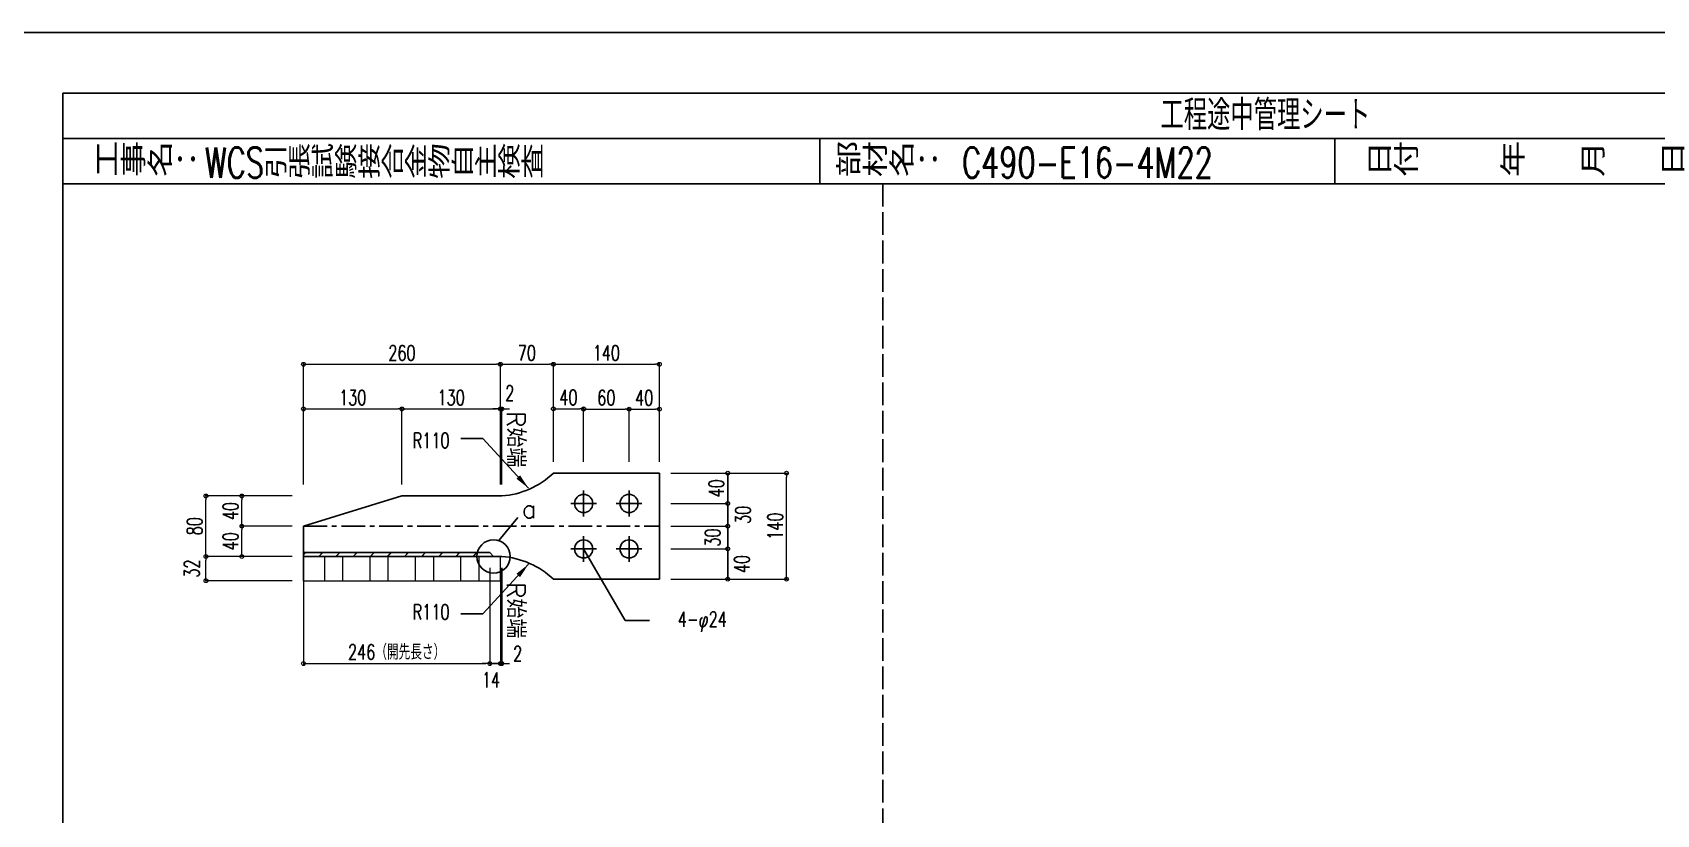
# Model space of a CAD drawing. Header units: millimetres. Extents: x -11384 to 29624, y 0 to 17788.
# Drawn here: x 3404 to 5549, y 16755 to 17788 of the extents above; entities that cross this region are included whole.
import ezdxf
from ezdxf.enums import TextEntityAlignment as Align

# ---------------------------------------------------------------- set-up
doc = ezdxf.new("R2010")
doc.units = ezdxf.units.MM
doc.header["$LTSCALE"] = 5
for name, pattern in [('ACAD_ISO03W100', [30, 12, -18]), ('CENTER1', [10, 6.25, -1.25, 1.25, -1.25]), ('DASHED', [7.5, 6, -1.5]), ('JIS_08_50', [53, 50, -1.125, 0.75, -1.125])]:
    doc.linetypes.add(name, pattern=pattern)
doc.layers.get('0').update_dxf_attribs({"color": 255})
doc.layers.get('DEFPOINTS').update_dxf_attribs({"color": 255})
for name, color, linetype in [('CENTER', 2, 'JIS_08_50'), ('LAYER6', 7, 'Continuous'), ('寸法', 4, 'Continuous'), ('溶接', 241, 'Continuous'), ('補助線', 7, 'ACAD_ISO03W100'), ('金物', 142, 'Continuous')]:
    doc.layers.add(name, color=color, linetype=linetype)
doc.styles.add('KANJI', font='simplex.shx', dxfattribs={"width": 0.7, "bigfont": 'extfont2.shx'})
doc.styles.get("Standard").update_dxf_attribs({"font": 'simplex.shx', "width": 0.7, "height": 2.5, "bigfont": '@extfont2.shx'})
doc.styles.add('SUNPOU', font='simplex.shx', dxfattribs={"width": 0.7, "bigfont": 'extfont2.shx'})
doc.dimstyles.new('コピー(2) - Standard', dxfattribs={"dimtxt": 25, "dimasz": 20, "dimexe": 0.18, "dimexo": 0.0625, "dimgap": 15, "dimtad": 1, "dimdec": 0, "dimzin": 0, "dimdsep": 46, "dimtxsty": 'Standard', "dimblk": 'DOTSMALL', "dimcen": 0.09, "dimadec": 0, "dimazin": 0, "dimtfac": 1, "dimtdec": 0, "dimtofl": 0, "dimtmove": 0, "dimatfit": 3, "dimfxl": 0, "dimtolj": 1, "dimtzin": 0, "dimarcsym": 0})
doc.dimstyles.new('一般寸法-小さめ', dxfattribs={"dimscale": 10, "dimtxt": 2, "dimasz": 0.5, "dimexe": 0.125, "dimexo": 1.5, "dimgap": 0.5, "dimtad": 1, "dimtxsty": 'KANJI', "dimblk": 'ORIGIN', "dimcen": 0, "dimclrd": 256, "dimclre": 256, "dimclrt": 256, "dimadec": 0, "dimazin": 0, "dimtfac": 1, "dimtmove": 2, "dimatfit": 2, "dimfxl": 0, "dimtolj": 2, "dimlwd": 5, "dimlwe": 5, "dimarcsym": 0})

# ---------------------------------------------------------------- blocks, each defined once
blk = doc.blocks.new('_Origin')
at = {"color": 0, "linetype": 'ByBlock', "lineweight": -2}
blk.add_line((0, 0), (-1, 0), dxfattribs=at)
blk.add_circle((0, 0), 0.5, dxfattribs=at)
blk = doc.blocks.new('*D1191')
at = {"layer": 'DEFPOINTS', "color": 0, "ltscale": 4, "transparency": 16777216}
for p in [(4232, 17350), (4092, 17206.1), (4232, 17206.1)]:
    blk.add_point(p, dxfattribs=at)
at = {"layer": '寸法', "lineweight": 5, "ltscale": 4, "transparency": 16777216}
for p, q in [((4092, 17221.1), (4092, 17351.3)), ((4097, 17350), (4227, 17350)), ((4232, 17221.1), (4232, 17351.3))]:
    blk.add_line(p, q, dxfattribs=at)
at = {"layer": '寸法', "lineweight": 5, "ltscale": 4, "transparency": 16777216, "xscale": 5, "yscale": 5, "zscale": 5, "rotation": 180}
blk.add_blockref('_Origin', (4092, 17350), dxfattribs=at)
at = {"layer": '寸法', "lineweight": 5, "ltscale": 4, "transparency": 16777216, "xscale": 5, "yscale": 5, "zscale": 5}
blk.add_blockref('_Origin', (4232, 17350), dxfattribs=at)
at = {"layer": '寸法', "ltscale": 4, "transparency": 16777216, "insert": (4162, 17365), "char_height": 20, "attachment_point": 5, "style": 'KANJI'}
blk.add_mtext('\\A2;140', dxfattribs=at)
blk = doc.blocks.new('*D1192')
at = {"layer": 'DEFPOINTS', "color": 0, "ltscale": 4, "transparency": 16777216}
for p in [(4092, 17350), (4092, 17206.1), (4022, 17176.1)]:
    blk.add_point(p, dxfattribs=at)
at = {"layer": '寸法', "lineweight": 5, "ltscale": 4, "transparency": 16777216}
for p, q in [((4022, 17191.1), (4022, 17351.3)), ((4027, 17350), (4087, 17350)), ((4092, 17221.1), (4092, 17351.3))]:
    blk.add_line(p, q, dxfattribs=at)
at = {"layer": '寸法', "lineweight": 5, "ltscale": 4, "transparency": 16777216, "xscale": 5, "yscale": 5, "zscale": 5, "rotation": 180}
blk.add_blockref('_Origin', (4022, 17350), dxfattribs=at)
at = {"layer": '寸法', "lineweight": 5, "ltscale": 4, "transparency": 16777216, "xscale": 5, "yscale": 5, "zscale": 5}
blk.add_blockref('_Origin', (4092, 17350), dxfattribs=at)
at = {"layer": '寸法', "ltscale": 4, "transparency": 16777216, "insert": (4057, 17365), "char_height": 20, "attachment_point": 5, "style": 'KANJI'}
blk.add_mtext('\\A2;70', dxfattribs=at)
blk = doc.blocks.new('*D1193')
at = {"layer": 'DEFPOINTS', "color": 0, "ltscale": 4, "transparency": 16777216}
for p in [(4022, 17291), (3892, 17176.1), (4022, 17176.1)]:
    blk.add_point(p, dxfattribs=at)
at = {"layer": '寸法', "lineweight": 5, "ltscale": 4, "transparency": 16777216}
for p, q in [((3892, 17191.1), (3892, 17292.3)), ((3897, 17291), (4017, 17291)), ((4022, 17191.1), (4022, 17292.3))]:
    blk.add_line(p, q, dxfattribs=at)
at = {"layer": '寸法', "lineweight": 5, "ltscale": 4, "transparency": 16777216, "xscale": 5, "yscale": 5, "zscale": 5, "rotation": 180}
blk.add_blockref('_Origin', (3892, 17291), dxfattribs=at)
at = {"layer": '寸法', "lineweight": 5, "ltscale": 4, "transparency": 16777216, "xscale": 5, "yscale": 5, "zscale": 5}
blk.add_blockref('_Origin', (4022, 17291), dxfattribs=at)
at = {"layer": '寸法', "ltscale": 4, "transparency": 16777216, "insert": (3957, 17306), "char_height": 20, "attachment_point": 5, "style": 'KANJI'}
blk.add_mtext('\\A2;130', dxfattribs=at)
blk = doc.blocks.new('*D1194')
at = {"layer": 'DEFPOINTS', "color": 0, "ltscale": 4, "transparency": 16777216}
for p in [(3892, 17291), (3762, 17176.1), (3892, 17176.1)]:
    blk.add_point(p, dxfattribs=at)
at = {"layer": '寸法', "lineweight": 5, "ltscale": 4, "transparency": 16777216}
for p, q in [((3762, 17191.1), (3762, 17292.3)), ((3767, 17291), (3887, 17291)), ((3892, 17191.1), (3892, 17292.3))]:
    blk.add_line(p, q, dxfattribs=at)
at = {"layer": '寸法', "lineweight": 5, "ltscale": 4, "transparency": 16777216, "xscale": 5, "yscale": 5, "zscale": 5, "rotation": 180}
blk.add_blockref('_Origin', (3762, 17291), dxfattribs=at)
at = {"layer": '寸法', "lineweight": 5, "ltscale": 4, "transparency": 16777216, "xscale": 5, "yscale": 5, "zscale": 5}
blk.add_blockref('_Origin', (3892, 17291), dxfattribs=at)
at = {"layer": '寸法', "ltscale": 4, "transparency": 16777216, "insert": (3827, 17306), "char_height": 20, "attachment_point": 5, "style": 'KANJI'}
blk.add_mtext('\\A2;130', dxfattribs=at)
blk = doc.blocks.new('*D1195')
at = {"layer": 'DEFPOINTS', "color": 0, "ltscale": 4, "transparency": 16777216}
for p in [(4132, 17291.2), (4092, 17206.1), (4132, 17206.1)]:
    blk.add_point(p, dxfattribs=at)
at = {"layer": '寸法', "lineweight": 5, "ltscale": 4, "transparency": 16777216}
for p, q in [((4092, 17221.1), (4092, 17292.5)), ((4097, 17291.2), (4127, 17291.2)), ((4132, 17221.1), (4132, 17292.5))]:
    blk.add_line(p, q, dxfattribs=at)
at = {"layer": '寸法', "lineweight": 5, "ltscale": 4, "transparency": 16777216, "xscale": 5, "yscale": 5, "zscale": 5, "rotation": 180}
blk.add_blockref('_Origin', (4092, 17291.2), dxfattribs=at)
at = {"layer": '寸法', "lineweight": 5, "ltscale": 4, "transparency": 16777216, "xscale": 5, "yscale": 5, "zscale": 5}
blk.add_blockref('_Origin', (4132, 17291.2), dxfattribs=at)
at = {"layer": '寸法', "ltscale": 4, "transparency": 16777216, "insert": (4112, 17306.2), "char_height": 20, "attachment_point": 5, "style": 'KANJI'}
blk.add_mtext('\\A2;40', dxfattribs=at)
blk = doc.blocks.new('*D1196')
at = {"layer": 'DEFPOINTS', "color": 0, "ltscale": 4, "transparency": 16777216}
for p in [(4192, 17290.8), (4132, 17206.1), (4192, 17206.1)]:
    blk.add_point(p, dxfattribs=at)
at = {"layer": '寸法', "lineweight": 5, "ltscale": 4, "transparency": 16777216}
for p, q in [((4132, 17221.1), (4132, 17292.1)), ((4137, 17290.8), (4187, 17290.8)), ((4192, 17221.1), (4192, 17292.1))]:
    blk.add_line(p, q, dxfattribs=at)
at = {"layer": '寸法', "lineweight": 5, "ltscale": 4, "transparency": 16777216, "xscale": 5, "yscale": 5, "zscale": 5, "rotation": 180}
blk.add_blockref('_Origin', (4132, 17290.8), dxfattribs=at)
at = {"layer": '寸法', "lineweight": 5, "ltscale": 4, "transparency": 16777216, "xscale": 5, "yscale": 5, "zscale": 5}
blk.add_blockref('_Origin', (4192, 17290.8), dxfattribs=at)
at = {"layer": '寸法', "ltscale": 4, "transparency": 16777216, "insert": (4162, 17305.8), "char_height": 20, "attachment_point": 5, "style": 'KANJI'}
blk.add_mtext('\\A2;60', dxfattribs=at)
blk = doc.blocks.new('*D1197')
at = {"layer": 'DEFPOINTS', "color": 0, "ltscale": 4, "transparency": 16777216}
for p in [(4232, 17290.7), (4192, 17206.1), (4232, 17206.1)]:
    blk.add_point(p, dxfattribs=at)
at = {"layer": '寸法', "lineweight": 5, "ltscale": 4, "transparency": 16777216}
for p, q in [((4192, 17221.1), (4192, 17291.9)), ((4197, 17290.7), (4227, 17290.7)), ((4232, 17221.1), (4232, 17291.9))]:
    blk.add_line(p, q, dxfattribs=at)
at = {"layer": '寸法', "lineweight": 5, "ltscale": 4, "transparency": 16777216, "xscale": 5, "yscale": 5, "zscale": 5, "rotation": 180}
blk.add_blockref('_Origin', (4192, 17290.7), dxfattribs=at)
at = {"layer": '寸法', "lineweight": 5, "ltscale": 4, "transparency": 16777216, "xscale": 5, "yscale": 5, "zscale": 5}
blk.add_blockref('_Origin', (4232, 17290.7), dxfattribs=at)
at = {"layer": '寸法', "ltscale": 4, "transparency": 16777216, "insert": (4212, 17305.7), "char_height": 20, "attachment_point": 5, "style": 'KANJI'}
blk.add_mtext('\\A2;40', dxfattribs=at)
blk = doc.blocks.new('*D1198')
at = {"layer": 'DEFPOINTS', "color": 0, "ltscale": 4, "transparency": 16777216}
for p in [(4022, 17350), (4022, 17206.1), (3762, 17176.1)]:
    blk.add_point(p, dxfattribs=at)
at = {"layer": '寸法', "lineweight": 5, "ltscale": 4, "transparency": 16777216}
for p, q in [((3762, 17191.1), (3762, 17351.3)), ((3767, 17350), (4017, 17350)), ((4022, 17221.1), (4022, 17351.3))]:
    blk.add_line(p, q, dxfattribs=at)
at = {"layer": '寸法', "lineweight": 5, "ltscale": 4, "transparency": 16777216, "xscale": 5, "yscale": 5, "zscale": 5, "rotation": 180}
blk.add_blockref('_Origin', (3762, 17350), dxfattribs=at)
at = {"layer": '寸法', "lineweight": 5, "ltscale": 4, "transparency": 16777216, "xscale": 5, "yscale": 5, "zscale": 5}
blk.add_blockref('_Origin', (4022, 17350), dxfattribs=at)
at = {"layer": '寸法', "ltscale": 4, "transparency": 16777216, "insert": (3892, 17365), "char_height": 20, "attachment_point": 5, "style": 'KANJI'}
blk.add_mtext('\\A2;260', dxfattribs=at)
blk = doc.blocks.new('*D1199')
at = {"layer": 'DEFPOINTS', "color": 0, "ltscale": 4, "transparency": 16777216}
for p in [(4024, 17291), (4022, 17176.1), (4024, 17176.1)]:
    blk.add_point(p, dxfattribs=at)
at = {"layer": '寸法', "lineweight": 5, "ltscale": 4, "transparency": 16777216}
for p, q in [((4017, 17291), (4012, 17291)), ((4022, 17191.1), (4022, 17292.3)), ((4022, 17291), (4024, 17291)), ((4024, 17191.1), (4024, 17292.3)), ((4029, 17291), (4034, 17291))]:
    blk.add_line(p, q, dxfattribs=at)
at = {"layer": '寸法', "lineweight": 5, "ltscale": 4, "transparency": 16777216, "xscale": 5, "yscale": 5, "zscale": 5}
blk.add_blockref('_Origin', (4022, 17291), dxfattribs=at)
at = {"layer": '寸法', "lineweight": 5, "ltscale": 4, "transparency": 16777216, "xscale": 5, "yscale": 5, "zscale": 5, "rotation": 180}
blk.add_blockref('_Origin', (4024, 17291), dxfattribs=at)
at = {"layer": '寸法', "ltscale": 4, "transparency": 16777216, "insert": (4034.4, 17311.9), "char_height": 20, "attachment_point": 5, "style": 'KANJI'}
blk.add_mtext('\\A2;2', dxfattribs=at)
blk = doc.blocks.new('*D1200')
at = {"layer": 'DEFPOINTS', "color": 0, "ltscale": 4, "transparency": 16777216}
for p in [(3680.6, 17136.1), (3762, 17136.1), (3762, 17096.1)]:
    blk.add_point(p, dxfattribs=at)
at = {"layer": '寸法', "lineweight": 5, "ltscale": 4, "transparency": 16777216}
for p, q in [((3747, 17136.1), (3679.4, 17136.1)), ((3680.6, 17101.1), (3680.6, 17131.1)), ((3747, 17096.1), (3679.4, 17096.1))]:
    blk.add_line(p, q, dxfattribs=at)
at = {"layer": '寸法', "lineweight": 5, "ltscale": 4, "transparency": 16777216, "xscale": 5, "yscale": 5, "zscale": 5}
for p, rotation in [((3680.6, 17136.1), 90), ((3680.6, 17096.1), 270)]:
    blk.add_blockref('_Origin', p, dxfattribs=dict(at, rotation=rotation))
at = {"layer": '寸法', "ltscale": 4, "transparency": 16777216, "insert": (3665.6, 17116.1), "char_height": 20, "attachment_point": 5, "rotation": 90, "style": 'KANJI'}
blk.add_mtext('\\A2;40', dxfattribs=at)
blk = doc.blocks.new('*D1201')
at = {"layer": 'DEFPOINTS', "color": 0, "ltscale": 4, "transparency": 16777216}
for p in [(3680.6, 17176.1), (3762, 17176.1), (3762, 17136.1)]:
    blk.add_point(p, dxfattribs=at)
at = {"layer": '寸法', "lineweight": 5, "ltscale": 4, "transparency": 16777216}
for p, q in [((3747, 17176.1), (3679.4, 17176.1)), ((3680.6, 17141.1), (3680.6, 17171.1)), ((3747, 17136.1), (3679.4, 17136.1))]:
    blk.add_line(p, q, dxfattribs=at)
at = {"layer": '寸法', "lineweight": 5, "ltscale": 4, "transparency": 16777216, "xscale": 5, "yscale": 5, "zscale": 5}
for p, rotation in [((3680.6, 17176.1), 90), ((3680.6, 17136.1), 270)]:
    blk.add_blockref('_Origin', p, dxfattribs=dict(at, rotation=rotation))
at = {"layer": '寸法', "ltscale": 4, "transparency": 16777216, "insert": (3665.6, 17156.1), "char_height": 20, "attachment_point": 5, "rotation": 90, "style": 'KANJI'}
blk.add_mtext('\\A2;40', dxfattribs=at)
blk = doc.blocks.new('*D1202')
at = {"layer": 'DEFPOINTS', "color": 0, "ltscale": 4, "transparency": 16777216}
for p in [(3633.1, 17176.1), (3762, 17176.1), (3762, 17096.1)]:
    blk.add_point(p, dxfattribs=at)
at = {"layer": '寸法', "lineweight": 5, "ltscale": 4, "transparency": 16777216}
for p, q in [((3747, 17176.1), (3631.9, 17176.1)), ((3633.1, 17101.1), (3633.1, 17171.1)), ((3747, 17096.1), (3631.9, 17096.1))]:
    blk.add_line(p, q, dxfattribs=at)
at = {"layer": '寸法', "lineweight": 5, "ltscale": 4, "transparency": 16777216, "xscale": 5, "yscale": 5, "zscale": 5}
for p, rotation in [((3633.1, 17176.1), 90), ((3633.1, 17096.1), 270)]:
    blk.add_blockref('_Origin', p, dxfattribs=dict(at, rotation=rotation))
at = {"layer": '寸法', "ltscale": 4, "transparency": 16777216, "insert": (3618.1, 17136.1), "char_height": 20, "attachment_point": 5, "rotation": 90, "style": 'KANJI'}
blk.add_mtext('\\A2;80', dxfattribs=at)
blk = doc.blocks.new('*D1203')
at = {"layer": 'DEFPOINTS', "color": 0, "ltscale": 4, "transparency": 16777216}
for p in [(4232, 17206.1), (4322.3, 17206.1), (4232, 17166.1)]:
    blk.add_point(p, dxfattribs=at)
at = {"layer": '寸法', "lineweight": 5, "ltscale": 4, "transparency": 16777216}
for p, q in [((4247, 17206.1), (4323.5, 17206.1)), ((4322.3, 17171.1), (4322.3, 17201.1)), ((4247, 17166.1), (4323.5, 17166.1))]:
    blk.add_line(p, q, dxfattribs=at)
at = {"layer": '寸法', "lineweight": 5, "ltscale": 4, "transparency": 16777216, "xscale": 5, "yscale": 5, "zscale": 5}
for p, rotation in [((4322.3, 17206.1), 90), ((4322.3, 17166.1), 270)]:
    blk.add_blockref('_Origin', p, dxfattribs=dict(at, rotation=rotation))
at = {"layer": '寸法', "ltscale": 4, "transparency": 16777216, "insert": (4307.3, 17186.1), "char_height": 20, "attachment_point": 5, "rotation": 90, "style": 'KANJI'}
blk.add_mtext('\\A2;40', dxfattribs=at)
blk = doc.blocks.new('*D1204')
at = {"layer": 'DEFPOINTS', "color": 0, "ltscale": 4, "transparency": 16777216}
for p in [(4232, 17106.1), (4322.3, 17106.1), (4232, 17066.1)]:
    blk.add_point(p, dxfattribs=at)
at = {"layer": '寸法', "lineweight": 5, "ltscale": 4, "transparency": 16777216}
for p, q in [((4247, 17106.1), (4323.5, 17106.1)), ((4322.3, 17071.1), (4322.3, 17101.1)), ((4247, 17066.1), (4323.5, 17066.1))]:
    blk.add_line(p, q, dxfattribs=at)
at = {"layer": '寸法', "lineweight": 5, "ltscale": 4, "transparency": 16777216, "xscale": 5, "yscale": 5, "zscale": 5}
for p, rotation in [((4322.3, 17106.1), 90), ((4322.3, 17066.1), 270)]:
    blk.add_blockref('_Origin', p, dxfattribs=dict(at, rotation=rotation))
at = {"layer": '寸法', "ltscale": 4, "transparency": 16777216, "insert": (4341, 17086.1), "char_height": 20, "attachment_point": 5, "rotation": 90, "style": 'KANJI'}
blk.add_mtext('\\A2;40', dxfattribs=at)
blk = doc.blocks.new('*D1205')
at = {"layer": 'DEFPOINTS', "color": 0, "ltscale": 4, "transparency": 16777216}
for p in [(3762, 17080.1), (4008, 17080.1), (4008, 16954.6)]:
    blk.add_point(p, dxfattribs=at)
at = {"layer": '寸法', "lineweight": 5, "ltscale": 4, "transparency": 16777216}
for p, q in [((3762, 17065.1), (3762, 16953.3)), ((4008, 17065.1), (4008, 16953.3)), ((3767, 16954.6), (4003, 16954.6))]:
    blk.add_line(p, q, dxfattribs=at)
at = {"layer": '寸法', "lineweight": 5, "ltscale": 4, "transparency": 16777216, "xscale": 5, "yscale": 5, "zscale": 5, "rotation": 180}
blk.add_blockref('_Origin', (3762, 16954.6), dxfattribs=at)
at = {"layer": '寸法', "lineweight": 5, "ltscale": 4, "transparency": 16777216, "xscale": 5, "yscale": 5, "zscale": 5}
blk.add_blockref('_Origin', (4008, 16954.6), dxfattribs=at)
at = {"layer": '寸法', "ltscale": 4, "transparency": 16777216, "insert": (3885, 16969.6), "char_height": 20, "attachment_point": 5, "style": 'KANJI'}
blk.add_mtext('\\A2;246（開先長さ）', dxfattribs=at)
blk = doc.blocks.new('*D1206')
at = {"layer": 'DEFPOINTS', "color": 0, "ltscale": 4, "transparency": 16777216}
for p in [(4008, 17096.1), (4022, 17080.1), (4022, 16954.6)]:
    blk.add_point(p, dxfattribs=at)
at = {"layer": '寸法', "lineweight": 5, "ltscale": 4, "transparency": 16777216}
for p, q in [((4008, 17081.1), (4008, 16953.3)), ((4022, 17065.1), (4022, 16953.3)), ((4003, 16954.6), (3998, 16954.6)), ((4008, 16954.6), (4022, 16954.6)), ((4027, 16954.6), (4032, 16954.6))]:
    blk.add_line(p, q, dxfattribs=at)
at = {"layer": '寸法', "lineweight": 5, "ltscale": 4, "transparency": 16777216, "xscale": 5, "yscale": 5, "zscale": 5}
blk.add_blockref('_Origin', (4008, 16954.6), dxfattribs=at)
at = {"layer": '寸法', "lineweight": 5, "ltscale": 4, "transparency": 16777216, "xscale": 5, "yscale": 5, "zscale": 5, "rotation": 180}
blk.add_blockref('_Origin', (4022, 16954.6), dxfattribs=at)
at = {"layer": '寸法', "ltscale": 4, "transparency": 16777216, "insert": (4009.7, 16932.9), "char_height": 20, "attachment_point": 5, "style": 'KANJI'}
blk.add_mtext('\\A2;14', dxfattribs=at)
blk = doc.blocks.new('*D1207')
at = {"layer": 'DEFPOINTS', "color": 0, "ltscale": 4, "transparency": 16777216}
for p in [(4268.1, 17206.1), (4400, 17206.1), (4262.8, 17066.1)]:
    blk.add_point(p, dxfattribs=at)
at = {"layer": '寸法', "lineweight": 5, "ltscale": 4, "transparency": 16777216}
for p, q in [((4283.1, 17206.1), (4401.3, 17206.1)), ((4400, 17071.1), (4400, 17201.1)), ((4277.8, 17066.1), (4401.3, 17066.1))]:
    blk.add_line(p, q, dxfattribs=at)
at = {"layer": '寸法', "lineweight": 5, "ltscale": 4, "transparency": 16777216, "xscale": 5, "yscale": 5, "zscale": 5}
for p, rotation in [((4400, 17206.1), 90), ((4400, 17066.1), 270)]:
    blk.add_blockref('_Origin', p, dxfattribs=dict(at, rotation=rotation))
at = {"layer": '寸法', "ltscale": 4, "transparency": 16777216, "insert": (4385, 17136.1), "char_height": 20, "attachment_point": 5, "rotation": 90, "style": 'KANJI'}
blk.add_mtext('\\A2;140', dxfattribs=at)
blk = doc.blocks.new('*D1211')
at = {"layer": 'DEFPOINTS', "color": 0, "ltscale": 4, "transparency": 16777216}
for p in [(3633.1, 17096.1), (3762, 17096.1), (3762, 17064.1)]:
    blk.add_point(p, dxfattribs=at)
at = {"layer": '寸法', "lineweight": 5, "ltscale": 4, "transparency": 16777216}
for p, q in [((3747, 17096.1), (3631.9, 17096.1)), ((3633.1, 17069.1), (3633.1, 17091.1)), ((3747, 17064.1), (3631.9, 17064.1))]:
    blk.add_line(p, q, dxfattribs=at)
at = {"layer": '寸法', "lineweight": 5, "ltscale": 4, "transparency": 16777216, "xscale": 5, "yscale": 5, "zscale": 5}
for p, rotation in [((3633.1, 17096.1), 90), ((3633.1, 17064.1), 270)]:
    blk.add_blockref('_Origin', p, dxfattribs=dict(at, rotation=rotation))
at = {"layer": '寸法', "ltscale": 4, "transparency": 16777216, "insert": (3614.4, 17080.1), "char_height": 20, "attachment_point": 5, "rotation": 90, "style": 'KANJI'}
blk.add_mtext('\\A2;32', dxfattribs=at)
blk = doc.blocks.new('*D1212')
at = {"layer": 'DEFPOINTS', "color": 0, "ltscale": 4, "transparency": 16777216}
for p in [(4232, 17136.1), (4322.3, 17136.1), (4232, 17106.1)]:
    blk.add_point(p, dxfattribs=at)
at = {"layer": '寸法', "lineweight": 5, "ltscale": 4, "transparency": 16777216}
for p, q in [((4247, 17136.1), (4323.5, 17136.1)), ((4322.3, 17111.1), (4322.3, 17131.1)), ((4247, 17106.1), (4323.5, 17106.1))]:
    blk.add_line(p, q, dxfattribs=at)
at = {"layer": '寸法', "lineweight": 5, "ltscale": 4, "transparency": 16777216, "xscale": 5, "yscale": 5, "zscale": 5}
for p, rotation in [((4322.3, 17136.1), 90), ((4322.3, 17106.1), 270)]:
    blk.add_blockref('_Origin', p, dxfattribs=dict(at, rotation=rotation))
at = {"layer": '寸法', "ltscale": 4, "transparency": 16777216, "insert": (4302.4, 17121.1), "char_height": 20, "attachment_point": 5, "rotation": 90, "style": 'KANJI'}
blk.add_mtext('\\A2;30', dxfattribs=at)
blk = doc.blocks.new('*D1213')
at = {"layer": 'DEFPOINTS', "color": 0, "ltscale": 4, "transparency": 16777216}
for p in [(4232, 17166.1), (4322.3, 17166.1), (4232, 17136.1)]:
    blk.add_point(p, dxfattribs=at)
at = {"layer": '寸法', "lineweight": 5, "ltscale": 4, "transparency": 16777216}
for p, q in [((4247, 17166.1), (4323.5, 17166.1)), ((4322.3, 17141.1), (4322.3, 17161.1)), ((4247, 17136.1), (4323.5, 17136.1))]:
    blk.add_line(p, q, dxfattribs=at)
at = {"layer": '寸法', "lineweight": 5, "ltscale": 4, "transparency": 16777216, "xscale": 5, "yscale": 5, "zscale": 5}
for p, rotation in [((4322.3, 17166.1), 90), ((4322.3, 17136.1), 270)]:
    blk.add_blockref('_Origin', p, dxfattribs=dict(at, rotation=rotation))
at = {"layer": '寸法', "ltscale": 4, "transparency": 16777216, "insert": (4342.4, 17151.1), "char_height": 20, "attachment_point": 5, "rotation": 90, "style": 'KANJI'}
blk.add_mtext('\\A2;30', dxfattribs=at)
blk = doc.blocks.new('_DotSmall')
at = {"color": 0, "linetype": 'ByBlock', "const_width": 0.5}
blk.add_lwpolyline([(-0.0625, 0, 1), (0.0625, 0, 1)], format="xyb", close=True, dxfattribs=at)
blk = doc.blocks.new('*D1214')
at = {"layer": 'DEFPOINTS', "color": 0, "ltscale": 4, "transparency": 16777216}
for p in [(4022, 17096.1), (4024, 17096.1), (4024, 16954.6)]:
    blk.add_point(p, dxfattribs=at)
at = {"layer": '寸法', "lineweight": 5, "ltscale": 4, "transparency": 16777216}
for p, q in [((4022, 17081.1), (4022, 16953.3)), ((4024, 17081.1), (4024, 16953.3)), ((4017, 16954.6), (4012, 16954.6)), ((4022, 16954.6), (4024, 16954.6)), ((4029, 16954.6), (4034, 16954.6))]:
    blk.add_line(p, q, dxfattribs=at)
at = {"layer": '寸法', "lineweight": 5, "ltscale": 4, "transparency": 16777216, "xscale": 5, "yscale": 5, "zscale": 5}
blk.add_blockref('_Origin', (4022, 16954.6), dxfattribs=at)
at = {"layer": '寸法', "lineweight": 5, "ltscale": 4, "transparency": 16777216, "xscale": 5, "yscale": 5, "zscale": 5, "rotation": 180}
blk.add_blockref('_Origin', (4024, 16954.6), dxfattribs=at)
at = {"layer": '寸法', "ltscale": 4, "transparency": 16777216, "insert": (4044.9, 16967.6), "char_height": 20, "attachment_point": 5, "style": 'KANJI'}
blk.add_mtext('\\A2;2', dxfattribs=at)

msp = doc.modelspace()

# ---------------------------------------------------------------- hatches: boundary and pattern name
at = {"layer": '溶接', "ltscale": 4}
h = msp.add_hatch(dxfattribs=at)
h.set_pattern_fill('JIS_LC_20', color=256, scale=0.8)
h.set_pattern_definition([(45, (-1823.014, 16220.107), (-11.31371, 11.31371), []), (45, (-1822.694, 16220.107), (-11.31371, 11.31371), [])])
h.paths.add_polyline_path([(3801.987, 17101.207), (3761.987, 17101.207), (3761.987, 17096.107), (3801.987, 17096.107)])
h.paths.add_polyline_path([(3824.987, 17101.207), (3801.987, 17101.207), (3801.987, 17096.107), (3824.987, 17096.107)])
h.paths.add_polyline_path([(3861.987, 17101.207), (3824.987, 17101.207), (3824.987, 17096.107), (3861.987, 17096.107)])
h.paths.add_polyline_path([(3921.987, 17101.207), (3861.987, 17101.207), (3861.987, 17096.107), (3921.987, 17096.107)])
h.paths.add_polyline_path([(3981.987, 17101.207), (3921.987, 17101.207), (3921.987, 17096.107), (3981.987, 17096.107)])
h.paths.add_polyline_path([(4007.987, 17101.207), (3981.987, 17101.207), (3981.987, 17096.107), (4007.987, 17096.107)])

# ---------------------------------------------------------------- linework, layer by layer
at = {"linetype": 'Continuous', "lineweight": -3}
for p, q in [((3444, 17648.38), (6648, 17648.38)), ((4444, 17588.38), (4444, 17648.38)), ((5124, 17588.38), (5124, 17648.38)), ((3444, 17588.38), (6648, 17588.38))]:
    msp.add_line(p, q, dxfattribs=at)
at = {"linetype": 'DASHED', "lineweight": -3}
msp.add_line((4527.184, 17588.38), (4527.184, 16112.38), dxfattribs=at)
at = {"linetype": 'Continuous', "lineweight": -3}
for points in [[(3364, 17788.38), (6728, 17788.38), (6728, 15412.38), (3364, 15412.38)], [(3444, 17708.38), (6648, 17708.38), (6648, 15492.38), (3444, 15492.38)]]:
    msp.add_lwpolyline(points, close=True, dxfattribs=at)
at = {"layer": 'CENTER'}
for p, q in [((4131.987, 17183.107), (4131.987, 17149.107)), ((4191.987, 17183.107), (4191.987, 17149.107)), ((4148.987, 17166.107), (4114.987, 17166.107)), ((4208.987, 17166.107), (4174.987, 17166.107)), ((4131.987, 17089.107), (4131.987, 17123.107)), ((4191.987, 17089.107), (4191.987, 17123.107)), ((4148.987, 17106.107), (4114.987, 17106.107)), ((4208.987, 17106.107), (4174.987, 17106.107))]:
    msp.add_line(p, q, dxfattribs=at)
at = {"layer": 'CENTER', "linetype": 'CENTER1'}
msp.add_line((3761.987, 17136.107), (4231.987, 17136.107), dxfattribs=at)
at = {"layer": '寸法'}
for p, q in [((4322.294, 17066.107), (4322.294, 17206.107)), ((4131.987, 17106.107), (4186.63, 17011.461)), ((4186.63, 17011.461), (4218.778, 17011.461))]:
    msp.add_line(p, q, dxfattribs=at)
at = {"layer": '寸法', "ltscale": 4}
msp.add_line((4020.092, 17117.004), (4045.129, 17147.391), dxfattribs=at)
at = {"layer": '寸法', "linetype": 'Continuous'}
msp.add_circle((4013.087, 17096.107), 22.04, dxfattribs=at)
at = {"layer": '溶接'}
msp.add_line((4007.987, 17101.207), (3761.987, 17101.207), dxfattribs=at)
at = {"layer": '溶接', "ltscale": 4}
msp.add_line((4007.987, 17101.207), (4013.087, 17096.107), dxfattribs=at)
at = {"layer": '補助線', "lineweight": 18}
for p, q in [((3789.987, 17064.107), (3789.987, 17096.107)), ((3813.987, 17064.107), (3813.987, 17096.107)), ((3849.987, 17064.107), (3849.987, 17096.107)), ((3873.987, 17064.107), (3873.987, 17096.107)), ((3909.987, 17064.107), (3909.987, 17096.107)), ((3933.987, 17064.107), (3933.987, 17096.107)), ((3969.987, 17064.107), (3969.987, 17096.107)), ((3993.987, 17064.107), (3993.987, 17096.107))]:
    msp.add_line(p, q, dxfattribs=at)
at = {"layer": '金物'}
for p, q in [((4231.987, 17206.107), (4091.987, 17206.107)), ((4231.987, 17066.107), (4231.987, 17206.107)), ((3761.987, 17136.107), (3891.987, 17176.107)), ((4023.987, 17176.107), (3891.987, 17176.107)), ((3761.987, 17136.107), (3761.987, 17064.107)), ((4021.987, 17096.107), (3761.987, 17096.107)), ((4231.987, 17066.107), (4091.987, 17066.107))]:
    msp.add_line(p, q, dxfattribs=at)
at = {"layer": '金物', "lineweight": 18}
for p, q in [((4023.987, 17096.107), (3761.987, 17096.107)), ((4023.987, 17096.107), (3761.987, 17096.107)), ((4021.987, 17064.107), (4021.987, 17096.107)), ((3761.987, 17064.107), (4021.987, 17064.107))]:
    msp.add_line(p, q, dxfattribs=at)
at = {"layer": '金物', "ltscale": 5}
msp.add_line((4021.987, 17096.107), (4023.987, 17096.107), dxfattribs=at)
at = {"layer": '金物'}
for centre in [(4131.987, 17166.107), (4191.987, 17166.107), (4131.987, 17106.107), (4191.987, 17106.107)]:
    msp.add_circle(centre, 12, dxfattribs=at)
at = {"layer": '金物', "ltscale": 4}
for centre, start, end in [((4016.197, 17285.831), 274.060941, 313.550946), ((4016.197, 16986.383), 46.449054, 85.939059)]:
    msp.add_arc(centre, 110, start, end, dxfattribs=at)

# ---------------------------------------------------------------- texts
at = {"layer": 'LAYER6', "color": 0, "linetype": 'Continuous', "lineweight": -3, "style": 'SUNPOU', "width": 0.7}
msp.add_text('工程途中管理シート', height=40, dxfattribs=at).set_placement((4893.829, 17659.306))
at = {"layer": 'LAYER6', "color": 0, "linetype": 'Continuous', "lineweight": -3, "width": 0.8}
for s, p in [('工事名：', (3484.009, 17599.306)), ('部材名：', (4463.834, 17599.306)), ('日付\u3000\u3000\u3000年\u3000\u3000月\u3000\u3000日', (5165.219, 17599.306))]:
    msp.add_text(s, height=40, dxfattribs=at).set_placement(p)
at = {"layer": 'LAYER6', "color": 0, "linetype": 'Continuous', "lineweight": -3, "char_height": 40, "attachment_point": 1}
for s, insert, width in [('WCS引張試験接合金物自主検査', (3631.858, 17636.477), 924.29947), ('C490-E16-4M22 ', (4631.858, 17636.477), 435.25964)]:
    msp.add_mtext(s, dxfattribs=dict(at, insert=insert, width=width))
at = {"layer": '寸法', "ltscale": 4, "style": 'SUNPOU'}
for p in [(4030.626, 17288.207), (4030.626, 17062.359)]:
    msp.add_text('R始端', height=24, rotation=270, dxfattribs=at).set_placement(p)
msp.add_text('a', height=24, dxfattribs=at).set_placement((4069.874, 17158.891), align=Align.MIDDLE_RIGHT)
at = {"layer": '寸法', "char_height": 20, "width": 98.97993}
for s, insert, attachment_point in [('\\A1;R110', (3954.835, 17239.379), 9), ('\\A1;R110', (3954.835, 17032.834), 3), ('4-φ24', (4321.165, 17023.184), 3)]:
    msp.add_mtext(s, dxfattribs=dict(at, insert=insert, attachment_point=attachment_point))

# ---------------------------------------------------------------- dimensions: what is measured, and where the dimension line sits
at = {"layer": '寸法', "ltscale": 4}
for base, p1, p2, picture, middle in [((4021.987, 17350.007), (3761.987, 17176.107), (4021.987, 17206.107), '*D1198', (3891.987, 17365.007)), ((4091.987, 17350.007), (4021.987, 17176.107), (4091.987, 17206.107), '*D1192', (4056.987, 17365.007)), ((4231.987, 17350.007), (4091.987, 17206.107), (4231.987, 17206.107), '*D1191', (4161.987, 17365.007)), ((3891.987, 17291.027), (3761.987, 17176.107), (3891.987, 17176.107), '*D1194', (3826.987, 17306.027)), ((4021.987, 17291.027), (3891.987, 17176.107), (4021.987, 17176.107), '*D1193', (3956.987, 17306.027)), ((4131.987, 17291.207), (4091.987, 17206.107), (4131.987, 17206.107), '*D1195', (4111.987, 17306.207)), ((4191.987, 17290.847), (4131.987, 17206.107), (4191.987, 17206.107), '*D1196', (4161.987, 17305.847)), ((4231.987, 17290.667), (4191.987, 17206.107), (4231.987, 17206.107), '*D1197', (4211.987, 17305.667))]:
    dim = msp.add_linear_dim(base=base, p1=p1, p2=p2, dimstyle='一般寸法-小さめ', dxfattribs=at)
    dim.commit()
    dim.dimension.update_dxf_attribs({"geometry": picture, "text_midpoint": middle})
for base, p1, p2, picture, middle in [((4023.987, 17291.027), (4021.987, 17176.107), (4023.987, 17176.107), '*D1199', (4034.443, 17311.931)), ((4021.987, 16954.552), (4007.987, 17096.107), (4021.987, 17080.107), '*D1206', (4009.708, 16932.926)), ((4023.987, 16954.552), (4021.987, 17096.107), (4023.987, 17096.107), '*D1214', (4044.925, 16967.601))]:
    dim = msp.add_linear_dim(base=base, p1=p1, p2=p2, dimstyle='一般寸法-小さめ', dxfattribs=at)
    dim.commit()
    dim.dimension.update_dxf_attribs({"geometry": picture, "text_midpoint": middle, "dimtype": 160})
for base, p1, p2, picture, middle in [((4322.294, 17206.107), (4231.987, 17166.107), (4231.987, 17206.107), '*D1203', (4307.294, 17186.107)), ((4400.015, 17206.107), (4262.82, 17066.107), (4268.077, 17206.107), '*D1207', (4385.015, 17136.107)), ((3633.121, 17176.107), (3761.987, 17096.107), (3761.987, 17176.107), '*D1202', (3618.121, 17136.107)), ((3680.621, 17176.107), (3761.987, 17136.107), (3761.987, 17176.107), '*D1201', (3665.621, 17156.107)), ((3680.621, 17136.107), (3761.987, 17096.107), (3761.987, 17136.107), '*D1200', (3665.621, 17116.107)), ((3633.121, 17096.107), (3761.987, 17064.107), (3761.987, 17096.107), '*D1211', (3614.371, 17080.107))]:
    dim = msp.add_linear_dim(base=base, p1=p1, p2=p2, angle=90, dimstyle='一般寸法-小さめ', dxfattribs=at)
    dim.commit()
    dim.dimension.update_dxf_attribs({"geometry": picture, "text_midpoint": middle})
for base, p1, p2, picture, middle in [((4322.294, 17166.107), (4231.987, 17136.107), (4231.987, 17166.107), '*D1213', (4342.354, 17151.107)), ((4322.294, 17136.107), (4231.987, 17106.107), (4231.987, 17136.107), '*D1212', (4302.381, 17121.107)), ((4322.294, 17106.107), (4231.987, 17066.107), (4231.987, 17106.107), '*D1204', (4341.037, 17086.107))]:
    dim = msp.add_linear_dim(base=base, p1=p1, p2=p2, angle=90, dimstyle='一般寸法-小さめ', dxfattribs=at)
    dim.commit()
    dim.dimension.update_dxf_attribs({"geometry": picture, "text_midpoint": middle, "dimtype": 160})
dim = msp.add_linear_dim(base=(4007.987, 16954.552), p1=(3761.987, 17080.107), p2=(4007.987, 17080.107), text='246（開先長さ）', dimstyle='一般寸法-小さめ', dxfattribs=at)
dim.commit()
dim.dimension.update_dxf_attribs({"geometry": '*D1205', "text_midpoint": (3884.987, 16969.552)})

# ---------------------------------------------------------------- leaders
at = {"layer": '寸法', "annotation_type": 0, "has_hookline": 1, "hookline_direction": 1, "text_width": 44.667}
for points in [[(4059.146, 17186.369), (3999.001, 17251.879), (3969.835, 17251.879)], [(4059.146, 17085.844), (3999.001, 17020.334), (3969.835, 17020.334)]]:
    msp.add_leader(points, dimstyle='コピー(2) - Standard', override={"dimgap": 15, "dimtad": 0}, dxfattribs=at)

doc.saveas('drawing.dxf')
